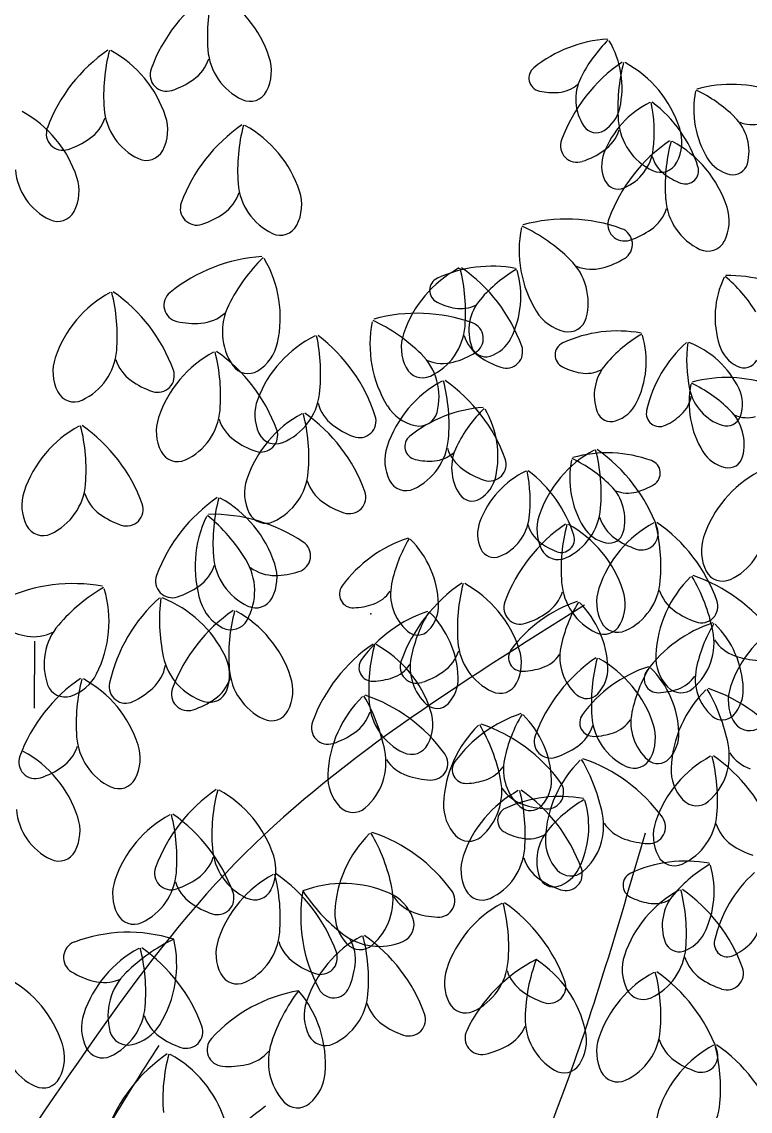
# Model space of a CAD drawing. Header units: millimetres. Extents: x 87938 to 265635, y 330093 to 434310.
# Drawn here: x 135835 to 136360, y 385687 to 386472 of the extents above; entities that cross this region are included whole.
import ezdxf

# ---------------------------------------------------------------- set-up
doc = ezdxf.new("R2010")
doc.units = ezdxf.units.MM

# ---------------------------------------------------------------- blocks, each defined once
blk = doc.blocks.new('A$C375B4AEE')
blk.add_line((7373.36, 4454.1), (7373.67, 4502.34))
for centre, radius, start, end in [((7567.25, 4873.72), 117.21, 124.40991, 159.68568), ((7624.69, 4937.84), 126.82, 165.1974, 184.33018), ((7462.93, 4896.7), 83.66, 18.11828, 61.2661), ((7791.88, 4842.27), 93.77, 93.63959, 128.91534), ((7857.61, 4862.83), 101.45, 134.42708, 153.55987), ((7729.58, 4900.76), 66.93, 347.34796, 30.49576), ((7492.54, 4831.21), 117.21, 124.40991, 159.68568), ((7549.98, 4895.33), 126.82, 165.19739, 184.33018), ((7388.22, 4854.19), 83.66, 18.11828, 61.2661), ((7541.48, 4931.54), 43.37, 184.33018, 244.70865), ((7470.78, 4930.92), 29.57, 305.06743, 341.90734), ((7512.25, 4912.83), 31.77, 332.7028, 18.11842), ((7862.83, 4822.61), 117.21, 124.40989, 159.68567), ((7920.27, 4886.73), 126.82, 165.19739, 184.33018), ((7758.51, 4845.59), 83.66, 18.11828, 61.26612), ((7468.51, 4910.27), 11.93, 159.68544, 288.61526), ((7738.97, 4907.81), 9.54, 128.91516, 257.84503), ((7453.95, 4954.9), 58.87, 288.18029, 305.06755), ((7748.98, 4921.07), 23.65, 274.29717, 311.137), ((7797.83, 4892.56), 34.69, 153.55995, 213.93834), ((7875.31, 4809.45), 93.77, 70.15063, 105.42638), ((7528.64, 4904.37), 13.32, 244.70849, 332.70271), ((7747.23, 4944.44), 47.1, 257.40997, 274.29721), ((7915.08, 4885.08), 66.93, 168.57017, 211.71799), ((7806.47, 4807.41), 101.45, 45.50612, 64.63893), ((7846.05, 4830.07), 66.93, 116.13133, 159.2791), ((7718.27, 4868.82), 101.45, 353.06731, 12.20006), ((7761.85, 4815.49), 93.77, 17.71176, 52.9875), ((7324.39, 4810.26), 83.66, 18.11828, 61.2661), ((7396.07, 4888.41), 29.57, 305.06743, 341.90734), ((7466.77, 4889.03), 43.37, 184.33018, 244.70865), ((7437.54, 4870.33), 31.77, 332.7028, 18.11842), ((7770.08, 4891.67), 25.42, 301.93259, 347.34791), ((7853.25, 4855.03), 34.69, 345.12756, 45.5061), ((7393.8, 4867.77), 11.93, 159.68544, 288.61526), ((7589.03, 4777.32), 117.21, 124.40991, 159.68568), ((7646.48, 4841.44), 126.82, 165.1974, 184.33018), ((7484.72, 4800.3), 83.66, 18.11828, 61.26609), ((7777.89, 4879.14), 10.66, 213.93862, 301.93261), ((7837.06, 4880.43), 43.37, 184.33017, 244.70868), ((7807.83, 4861.73), 31.77, 332.70281, 18.11841), ((7890.11, 4897.93), 23.65, 247.92911, 284.76879), ((7379.24, 4912.39), 58.87, 288.1803, 305.06754), ((7764.09, 4859.16), 11.93, 159.68548, 288.61516), ((7766.37, 4879.81), 29.57, 305.06747, 341.90732), ((7453.93, 4861.87), 13.32, 244.70849, 332.70271), ((7749.53, 4903.79), 58.87, 288.18028, 305.06753), ((7896.93, 4765.88), 117.21, 124.40989, 159.68567), ((7784.54, 4860.76), 34.69, 292.68887, 353.06732), ((7954.37, 4830), 126.82, 165.19739, 184.33018), ((7792.61, 4788.86), 83.66, 18.11828, 61.26612), ((7807.22, 4844.75), 25.42, 159.27908, 204.6945), ((7841.02, 4857.7), 23.65, 195.49006, 232.32997), ((7824.22, 4853.27), 13.32, 244.70857, 332.70275), ((7879.77, 4863.25), 25.42, 211.71809, 257.13338), ((7402.94, 4845.1), 43.37, 184.33018, 244.70865), ((7842.09, 4841.12), 9.54, 248.78225, 17.71163), ((7876.48, 4848.86), 10.66, 257.13332, 345.12751), ((7373.71, 4826.4), 31.77, 332.7028, 18.11842), ((7563.26, 4835.14), 43.37, 184.33018, 244.70865), ((7793.82, 4838.59), 10.66, 204.69483, 292.6889), ((7855.34, 4876.25), 47.1, 232.32992, 249.21715), ((7492.57, 4834.52), 29.57, 305.06743, 341.90733), ((7534.03, 4816.44), 31.77, 332.7028, 18.11842), ((7490.3, 4813.88), 11.93, 159.68544, 288.61526), ((7871.16, 4823.7), 43.37, 184.33017, 244.70868), ((7390.1, 4817.94), 13.32, 244.70851, 332.70271), ((7475.73, 4858.51), 58.87, 288.18029, 305.06755), ((7800.46, 4823.07), 29.57, 305.06747, 341.90732), ((7841.93, 4804.99), 31.77, 332.70281, 18.11841), ((7550.43, 4807.98), 13.32, 244.70849, 332.70271), ((7806.05, 4783.66), 83.66, 168.5702, 211.71802), ((7670.28, 4686.58), 126.82, 45.50612, 64.63895), ((7756.33, 4689.12), 117.21, 70.15065, 105.42638), ((7798.19, 4802.43), 11.93, 159.68548, 288.61516), ((7792.08, 4788.15), 11.93, 301.22092, 70.15068), ((7783.63, 4847.06), 58.87, 288.18028, 305.06753), ((7858.32, 4796.53), 13.32, 244.70857, 332.70275), ((7544.63, 4662.3), 117.21, 93.6396, 128.91534), ((7626.79, 4688.01), 126.82, 134.42703, 153.55984), ((7466.76, 4735.42), 83.66, 347.34796, 30.49579), ((7728.77, 4746.11), 43.37, 345.12767, 45.50608), ((7767.36, 4828.06), 58.87, 284.76879, 301.65603), ((7718.51, 4697.21), 83.66, 118.34453, 161.49243), ((7702.85, 4678.6), 93.77, 79.54262, 114.81836), ((7557.03, 4739.45), 126.82, 355.28042, 14.41331), ((7614.04, 4674.95), 117.21, 19.92504, 55.20071), ((7771.6, 4682.54), 101.45, 120.33005, 139.46286), ((7656.67, 4750.5), 66.93, 333.25102, 16.39883), ((7774.83, 4799.73), 29.57, 247.9291, 284.76879), ((7667.49, 4755.05), 9.54, 114.81832, 243.74813), ((7930.43, 4735.56), 66.93, 154.4733, 197.62104), ((7806.17, 4686.69), 101.45, 31.40914, 50.54194), ((7873.43, 4671.9), 93.77, 56.05367, 91.32939), ((7467.66, 4679.89), 83.66, 118.34453, 161.49243), ((7306.18, 4722.13), 126.82, 355.28042, 14.4133), ((7363.19, 4657.62), 117.21, 19.92504, 55.2007), ((7478.49, 4744.22), 11.93, 128.91536, 257.84494), ((7684.42, 4788.57), 47.1, 243.31296, 260.20019), ((7720.87, 4725.93), 34.69, 139.4629, 199.84129), ((7491.01, 4760.8), 29.57, 274.29719, 311.13686), ((7552.07, 4725.17), 43.37, 153.55985, 213.93831), ((7648.91, 4621.27), 117.21, 70.15065, 105.42638), ((7680.43, 4765.47), 23.65, 260.20025, 297.04004), ((7761.91, 4756.38), 31.77, 211.71798, 257.13341), ((7488.81, 4790.02), 58.87, 257.40998, 274.29719), ((7698.63, 4715.81), 83.66, 168.57025, 211.71802), ((7562.86, 4618.73), 126.82, 45.50615, 64.63893), ((7684.66, 4720.31), 11.93, 301.22112, 70.15068), ((7757.8, 4738.39), 13.32, 257.13336, 345.12771), ((7612.34, 4647.05), 83.66, 116.13137, 159.27912), ((7452.62, 4695.49), 126.82, 353.06727, 12.20006), ((7507.09, 4628.83), 117.21, 17.71178, 52.9875), ((7669.3, 4713.69), 31.77, 161.49233, 206.90783), ((7640.2, 4732.59), 43.37, 294.90209, 355.28059), ((7710.89, 4731.49), 29.57, 197.70322, 234.54325), ((7793.16, 4631.97), 93.77, 79.54262, 114.81836), ((7861.91, 4635.91), 101.45, 120.33005, 139.46286), ((7746.98, 4703.87), 66.93, 333.25102, 16.39883), ((7517.38, 4724.05), 31.77, 301.93256, 347.34798), ((7698.26, 4717.77), 10.66, 199.84165, 287.83562), ((7693.74, 4731.82), 25.42, 287.83564, 333.25091), ((7713.02, 4710.83), 11.93, 250.9955, 19.92456), ((7757.8, 4708.42), 9.54, 114.81832, 243.74813), ((7905.66, 4647.82), 93.77, 131.98151, 167.25725), ((7944.46, 4704.72), 101.45, 172.76891, 191.90173), ((7820.52, 4655.05), 66.93, 25.68991, 68.83769), ((7890.86, 4722.99), 25.42, 197.62094, 243.03656), ((7418.45, 4696.36), 31.77, 161.49233, 206.90783), ((7389.35, 4715.26), 43.37, 294.9021, 355.28059), ((7542.08, 4636.88), 83.66, 118.34453, 161.49243), ((7380.6, 4679.11), 126.82, 355.28042, 14.41331), ((7437.61, 4614.61), 117.21, 19.92504, 55.2007), ((7621.35, 4678.26), 43.37, 345.12766, 45.50617), ((7659.95, 4760.22), 58.87, 284.76879, 301.65601), ((7727.89, 4755.36), 58.87, 234.54318, 251.43035), ((7460.04, 4714.16), 29.57, 197.70322, 234.54326), ((7527.14, 4708.39), 13.32, 213.93831, 301.93258), ((7652.85, 4705.34), 13.32, 206.90799, 294.90206), ((7667.42, 4731.88), 29.57, 247.92907, 284.76879), ((7774.73, 4741.94), 47.1, 243.31296, 260.20019), ((7811.18, 4679.3), 34.69, 139.4629, 199.84129), ((7884.17, 4709.84), 10.66, 243.03669, 331.03114), ((7462.17, 4693.5), 11.93, 250.99547, 19.92455), ((7770.74, 4718.84), 23.65, 260.20025, 297.04004), ((7871.88, 4598.45), 93.77, 70.15064, 105.42638), ((7477.04, 4738.03), 58.87, 234.54318, 251.43035), ((7706.58, 4616.02), 83.66, 118.34453, 161.49243), ((7545.1, 4658.26), 126.82, 355.28042, 14.41331), ((7602.11, 4593.75), 117.21, 19.92504, 55.20071), ((7911.66, 4674.09), 66.93, 168.57024, 211.71799), ((7879.13, 4690.95), 34.69, 191.9017, 252.28014), ((7803.04, 4596.42), 101.45, 45.50615, 64.63895), ((7857.93, 4673.04), 25.42, 340.2744, 25.68976), ((7402, 4688.01), 13.32, 206.90798, 294.90209), ((7563.81, 4665.41), 31.77, 159.27916, 204.69456), ((7535.46, 4685.42), 43.37, 292.68879, 353.06731), ((7823.14, 4683.01), 23.65, 312.63914, 349.47871), ((7463.77, 4672.25), 43.37, 294.9021, 355.28059), ((7606.05, 4681.59), 29.57, 195.49029, 232.3299), ((7654.5, 4688.53), 31.77, 211.718, 257.13345), ((7702.52, 4577), 93.77, 93.63959, 128.91535), ((7650.39, 4670.55), 13.32, 257.13344, 345.12771), ((7768.25, 4597.56), 101.45, 134.42704, 153.55983), ((7640.22, 4635.49), 66.93, 347.34795, 30.49577), ((7788.57, 4671.14), 10.66, 199.84165, 287.83562), ((7784.05, 4685.19), 25.42, 287.83564, 333.25091), ((7823.51, 4666.4), 9.54, 167.25726, 296.18707), ((7849.83, 4644.04), 34.69, 345.12769, 45.50619), ((7492.87, 4653.35), 31.77, 161.49233, 206.90783), ((7534.46, 4671.15), 29.57, 197.70322, 234.54324), ((7605.61, 4592.51), 83.66, 118.34453, 161.49243), ((7444.13, 4634.75), 126.82, 355.28042, 14.41331), ((7501.14, 4570.25), 117.21, 19.92496, 55.20075), ((7607.39, 4660.86), 11.93, 248.78227, 17.71163), ((7807.26, 4700.26), 47.1, 295.75189, 312.63905), ((7871.82, 4668.06), 10.66, 252.28018, 340.27403), ((7886.68, 4686.94), 23.65, 247.92911, 284.76879), ((7445.22, 4583.64), 83.66, 118.34458, 161.49233), ((7283.74, 4625.88), 126.82, 355.28042, 14.4133), ((7340.75, 4561.38), 117.21, 19.92497, 55.20075), ((7536.59, 4650.49), 11.93, 250.99547, 19.92456), ((7547.05, 4657.7), 13.32, 204.69451, 292.68882), ((7623.96, 4704.79), 58.87, 232.3299, 249.21712), ((7551.45, 4695.02), 58.87, 234.54318, 251.43035), ((7649.61, 4642.54), 9.54, 128.91546, 257.84491), ((7628.27, 4651.39), 43.37, 294.90209, 355.28059), ((7476.42, 4645), 13.32, 206.90798, 294.90209), ((7657.37, 4632.49), 31.77, 161.49233, 206.90783), ((7659.62, 4655.8), 23.65, 274.29717, 311.13687), ((7698.95, 4650.29), 29.57, 197.70322, 234.54325), ((7708.47, 4627.29), 34.69, 153.55981, 213.93836), ((7816.15, 4566.36), 83.66, 118.34458, 161.49233), ((7785.94, 4544.18), 93.77, 70.15064, 105.42638), ((7654.67, 4608.6), 126.82, 355.28042, 14.41331), ((7711.68, 4544.09), 117.21, 19.92496, 55.20075), ((7876.34, 4652.26), 25.42, 211.71794, 257.13342), ((7657.87, 4679.17), 47.1, 257.40999, 274.29719), ((7701.09, 4629.63), 11.93, 250.9955, 19.92456), ((7825.72, 4619.81), 66.93, 168.57024, 211.71799), ((7717.11, 4542.14), 101.45, 45.50615, 64.63895), ((7814.54, 4623.4), 9.54, 301.22097, 70.1506), ((7873.06, 4637.87), 10.66, 257.13342, 345.12751), ((7527.3, 4627.89), 43.37, 294.902, 355.28059), ((7715.95, 4674.16), 58.87, 234.54318, 251.43035), ((7756.69, 4564.8), 66.93, 116.13136, 159.27916), ((7680.72, 4626.4), 25.42, 301.93255, 347.34792), ((7628.91, 4603.55), 101.45, 353.06726, 12.20006), ((7672.49, 4550.22), 93.77, 17.71175, 52.98749), ((7934.6, 4550.79), 83.66, 118.34458, 161.49233), ((7366.91, 4619.02), 43.37, 294.90201, 355.28059), ((7556.4, 4608.99), 31.77, 161.49233, 206.90784), ((7597.98, 4626.79), 29.57, 197.70322, 234.54325), ((7640.92, 4624.14), 13.32, 206.90799, 294.90206), ((7763.89, 4589.76), 34.69, 345.12769, 45.50619), ((7794.77, 4655.33), 47.1, 284.76881, 301.65598), ((7396.01, 4600.11), 31.77, 161.49233, 206.90783), ((7437.6, 4617.92), 29.57, 197.70322, 234.54326), ((7571.26, 4509.05), 117.21, 124.40995, 159.68568), ((7628.7, 4573.17), 126.82, 165.19733, 184.33018), ((7466.94, 4532.03), 83.66, 18.11828, 61.2661), ((7600.12, 4606.13), 11.93, 250.9955, 19.92456), ((7688.53, 4613.87), 10.66, 213.9382, 301.93261), ((7800.75, 4632.66), 23.65, 247.92911, 284.76879), ((7439.73, 4597.26), 11.93, 250.99547, 19.92455), ((7614.98, 4650.66), 58.87, 234.54318, 251.43035), ((7737.84, 4601.73), 43.37, 294.902, 355.28059), ((7454.6, 4641.79), 58.87, 234.54318, 251.43035), ((7572.68, 4556.11), 83.66, 154.47325, 197.62102), ((7417.35, 4495.02), 126.82, 31.40916, 50.54196), ((7501.43, 4476.53), 117.21, 56.05367, 91.32941), ((7539.95, 4600.64), 13.32, 206.908, 294.90205), ((7717.86, 4579.48), 25.42, 159.27908, 204.6945), ((7695.18, 4595.49), 34.69, 292.68887, 353.06732), ((7766.94, 4582.83), 31.77, 161.49233, 206.90784), ((7808.53, 4600.63), 29.57, 197.70322, 234.54306), ((7379.56, 4591.77), 13.32, 206.90798, 294.90209), ((7821.99, 4490.02), 117.21, 124.40991, 159.68568), ((7751.66, 4592.43), 23.65, 195.49025, 232.32997), ((7879.43, 4554.14), 126.82, 165.1974, 184.33018), ((7717.67, 4513), 83.66, 18.11828, 61.2661), ((7790.41, 4597.98), 25.42, 211.71794, 257.13342), ((7859.14, 4513.96), 83.66, 118.34458, 161.49233), ((7787.12, 4583.6), 10.66, 257.13342, 345.12751), ((7810.66, 4579.97), 11.93, 250.99547, 19.92529), ((7697.66, 4556.2), 126.82, 355.28049, 14.41331), ((7754.67, 4491.69), 117.21, 19.92497, 55.2007), ((7856.3, 4586.17), 43.37, 294.90201, 355.28059), ((7560.22, 4563.87), 11.93, 287.12409, 56.05361), ((7672.87, 4484.64), 96.9, 108.32995, 143.60567), ((7733.18, 4522.42), 104.84, 149.1174, 168.25018), ((7595.27, 4526.78), 69.16, 2.03833, 45.18609), ((7765.98, 4610.99), 47.1, 232.32992, 249.21712), ((7752.72, 4575.85), 9.54, 248.78208, 17.71163), ((7825.53, 4624.5), 58.87, 234.54309, 251.43035), ((7885.4, 4567.27), 31.77, 161.49233, 206.90783), ((7704.45, 4573.32), 10.66, 204.69443, 292.6889), ((7750.49, 4574.48), 13.32, 206.90799, 294.90205), ((7474.8, 4566.25), 29.57, 305.06743, 341.90734), ((7545.49, 4566.87), 43.37, 184.33018, 244.70865), ((7488.58, 4538.51), 43.37, 331.03072, 31.40921), ((7516.26, 4548.17), 31.77, 332.7028, 18.11842), ((7472.52, 4545.6), 11.93, 159.68544, 288.61526), ((7546.32, 4579.3), 29.57, 233.83211, 270.67183), ((7545.98, 4608.6), 58.87, 270.67183, 287.55903), ((7737.55, 4484.78), 126.82, 11.36043, 30.49322), ((7810.19, 4438.59), 117.21, 36.00495, 71.28068), ((7868.95, 4558.92), 13.32, 206.90798, 294.90209), ((7401.1, 4426.62), 117.21, 79.54264, 114.81837), ((7457.96, 4590.23), 58.87, 288.1803, 305.06755), ((7602.81, 4536.28), 9.86, 143.60571, 272.53537), ((7665.64, 4536.47), 35.85, 168.25019, 228.6287), ((7747.28, 4447.52), 117.21, 124.40991, 159.68568), ((7804.72, 4511.63), 126.82, 165.1974, 184.33018), ((7642.96, 4470.49), 83.66, 18.11828, 61.2661), ((7796.22, 4547.84), 43.37, 184.33018, 244.70865), ((7780.83, 4549.33), 43.37, 294.902, 355.28059), ((7904.41, 4488.92), 83.66, 134.42454, 177.57232), ((7487.04, 4431.54), 126.82, 120.33008, 139.46286), ((7343.37, 4516.5), 83.66, 333.251, 16.3988), ((7541.73, 4446.44), 117.21, 131.9815, 167.25723), ((7590.22, 4517.57), 126.82, 172.76895, 191.90173), ((7435.29, 4455.47), 83.66, 25.68988, 68.83765), ((7532.65, 4539.71), 13.32, 244.70849, 332.70271), ((7609.34, 4552.16), 24.44, 288.98753, 325.82732), ((7725.52, 4547.22), 29.57, 305.06743, 341.90734), ((7809.93, 4530.43), 31.77, 161.49233, 206.90784), ((7766.99, 4529.14), 31.77, 332.7028, 18.11842), ((7851.52, 4548.23), 29.57, 197.70351, 234.54308), ((7523.23, 4540.41), 31.77, 197.62107, 243.03649), ((7601.46, 4575.07), 48.67, 272.10031, 288.98752), ((7638.14, 4528.3), 26.27, 316.62292, 2.03827), ((7723.25, 4526.57), 11.93, 159.68544, 288.61526), ((7794.74, 4438.95), 96.9, 108.32995, 143.60567), ((7855.05, 4476.73), 104.84, 149.1174, 168.25018), ((7717.14, 4481.09), 69.16, 2.03833, 45.18609), ((7853.65, 4527.57), 11.93, 250.99547, 19.92527), ((7582.64, 4427.77), 117.21, 124.40991, 159.68568), ((7640.08, 4491.89), 126.82, 165.1974, 184.33018), ((7478.32, 4450.75), 83.66, 18.11828, 61.2661), ((7686.96, 4431.77), 96.9, 108.32995, 143.60567), ((7747.27, 4469.55), 104.84, 149.1174, 168.25018), ((7609.36, 4473.9), 69.16, 2.03833, 45.18609), ((7708.69, 4571.2), 58.87, 288.1803, 305.06754), ((7868.52, 4572.1), 58.87, 234.54309, 251.43035), ((7378.07, 4564.09), 58.87, 243.31302, 260.20021), ((7423.62, 4485.78), 43.37, 139.46287, 199.84136), ((7514.86, 4523.96), 13.32, 243.03653, 331.03075), ((7649.22, 4517.83), 11.01, 228.62887, 316.62309), ((7783.38, 4520.68), 13.32, 244.70849, 332.70271), ((7793.48, 4522.08), 13.32, 206.908, 294.90205), ((7892.3, 4423.53), 96.9, 108.32995, 143.60567), ((7952.61, 4461.31), 104.84, 149.1174, 168.25018), ((7814.7, 4465.67), 69.16, 2.03833, 45.18609), ((7954, 4443.24), 83.66, 118.34458, 161.49233), ((7373.08, 4535.21), 29.57, 260.20021, 297.03994), ((7721.51, 4505.33), 43.37, 184.33018, 244.70865), ((7819.36, 4501.22), 43.37, 310.98196, 11.36043), ((7887.59, 4519.74), 29.57, 213.78339, 250.62307), ((7683.45, 4403.59), 117.21, 124.40991, 159.68568), ((7740.89, 4467.71), 126.82, 165.1974, 184.33018), ((7579.13, 4426.56), 83.66, 18.11828, 61.2661), ((7650.82, 4504.71), 29.57, 305.06742, 341.90734), ((7724.68, 4490.59), 9.86, 143.60571, 272.53537), ((7692.28, 4486.63), 31.77, 332.7028, 18.11842), ((7787.51, 4490.78), 35.85, 168.25019, 228.6287), ((7508.56, 4500.36), 43.37, 191.90174, 252.28022), ((7482.05, 4477.96), 31.77, 340.2745, 25.68986), ((7616.9, 4483.41), 9.86, 143.60571, 272.53537), ((7648.54, 4484.07), 11.93, 159.68545, 288.61526), ((7679.73, 4483.59), 35.85, 168.25019, 228.6287), ((7843.77, 4393.63), 117.21, 124.40991, 159.68568), ((7731.22, 4506.47), 24.44, 288.98753, 325.82732), ((7901.22, 4457.75), 126.82, 165.1974, 184.33018), ((7739.46, 4416.6), 83.66, 18.11828, 61.2661), ((7852.56, 4491.12), 31.77, 177.57225, 222.98777), ((7897.31, 4547.38), 58.87, 250.6231, 267.51029), ((7389.71, 4493.15), 31.77, 287.83559, 333.25095), ((7438.57, 4490.43), 29.57, 312.6391, 349.47878), ((7556.87, 4485.59), 43.37, 184.33018, 244.70865), ((7623.44, 4499.29), 24.44, 288.98753, 325.82732), ((7633.98, 4528.7), 58.87, 288.1803, 305.06754), ((7723.33, 4529.38), 48.67, 272.10031, 288.98752), ((7845.93, 4392.06), 96.9, 108.32995, 143.60567), ((7760.01, 4482.61), 26.27, 316.62292, 2.03827), ((7906.24, 4429.84), 104.84, 149.1174, 168.25018), ((7822.24, 4475.17), 9.86, 143.60571, 272.53537), ((7768.33, 4434.2), 69.16, 2.03833, 45.18609), ((7885.06, 4475.36), 35.85, 168.25019, 228.6287), ((7472.73, 4378.87), 117.21, 124.40991, 159.68568), ((7395.36, 4475.58), 13.32, 199.84119, 287.83554), ((7530.18, 4442.98), 126.82, 165.1974, 184.33018), ((7368.42, 4401.84), 83.66, 18.11828, 61.26609), ((7439.04, 4469.66), 11.93, 167.2572, 296.1869), ((7486.18, 4484.97), 29.57, 305.06743, 341.90734), ((7527.64, 4466.89), 31.77, 332.7028, 18.11842), ((7615.55, 4522.19), 48.67, 272.10031, 288.98752), ((7652.23, 4475.43), 26.27, 316.62292, 2.03827), ((7708.67, 4478.17), 13.32, 244.70851, 332.70271), ((7828.77, 4491.05), 24.44, 288.98753, 325.82732), ((7418.72, 4511.98), 58.87, 295.75189, 312.63907), ((7483.9, 4464.33), 11.93, 159.68544, 288.61526), ((7499.42, 4471.74), 13.32, 252.2802, 340.27458), ((7501.31, 4398.65), 126.82, 11.36043, 30.49322), ((7573.95, 4352.46), 117.21, 36.00495, 71.28067), ((7771.1, 4472.14), 11.01, 228.62887, 316.62309), ((7820.89, 4513.96), 48.67, 272.10031, 288.98752), ((7839.07, 4478.54), 13.32, 222.9877, 310.98187), ((7915.43, 4407.59), 83.66, 134.42454, 177.57232), ((7748.57, 4403.45), 126.82, 11.36043, 30.49322), ((7821.21, 4357.26), 117.21, 36.00495, 71.28068), ((7904.8, 4459.71), 31.77, 161.49233, 206.90783), ((7857.56, 4467.19), 26.27, 316.62292, 2.03827), ((7469.34, 4508.96), 58.87, 288.1803, 305.06755), ((7668.17, 4402.79), 83.66, 134.42454, 177.57232), ((7657.68, 4461.4), 43.37, 184.33018, 244.70865), ((7663.32, 4464.96), 11.01, 228.62887, 316.62309), ((7544.04, 4458.43), 13.32, 244.70849, 332.70271), ((7586.99, 4460.78), 29.57, 305.06743, 341.90734), ((7628.45, 4442.7), 31.77, 332.7028, 18.11842), ((7754.16, 4358.23), 96.9, 108.32995, 143.60567), ((7814.46, 4396.01), 104.84, 149.1174, 168.25018), ((7676.55, 4400.37), 69.16, 2.03833, 45.18609), ((7775.87, 4443.71), 9.86, 143.60571, 272.53537), ((7818, 4451.45), 43.37, 184.33018, 244.70865), ((7838.7, 4443.89), 35.85, 168.25019, 228.6287), ((7868.65, 4456.72), 11.01, 228.62887, 316.62309), ((7584.71, 4440.14), 11.93, 159.68544, 288.61526), ((7751.59, 4382.07), 83.66, 134.42454, 177.57232), ((7584.73, 4377.93), 126.82, 11.36043, 30.49322), ((7657.37, 4331.74), 117.21, 36.00494, 71.28067), ((7747.31, 4450.82), 29.57, 305.06743, 341.90734), ((7782.41, 4459.58), 24.44, 288.98753, 325.82732), ((7788.77, 4432.74), 31.77, 332.7028, 18.11842), ((7888.35, 4451.36), 13.32, 206.90798, 294.90209), ((7446.96, 4436.68), 43.37, 184.33018, 244.70865), ((7570.15, 4484.77), 58.87, 288.1803, 305.06754), ((7745.04, 4430.18), 11.93, 159.68544, 288.61526), ((7774.52, 4482.49), 48.67, 272.10031, 288.98752), ((7811.2, 4435.73), 26.27, 316.62292, 2.03827), ((7376.27, 4436.06), 29.57, 305.06741, 341.90733), ((7417.73, 4417.98), 31.77, 332.7028, 18.11842), ((7583.13, 4415.09), 43.37, 310.98194, 11.36044), ((7644.84, 4434.24), 13.32, 244.70851, 332.70271), ((7730.47, 4474.81), 58.87, 288.18029, 305.06755), ((7830.39, 4419.89), 43.37, 310.98196, 11.36043), ((7374, 4415.42), 11.93, 159.68544, 288.61526), ((7325.07, 4349.73), 83.66, 18.11828, 61.26609), ((7651.35, 4433.61), 29.57, 213.78339, 250.62311), ((7659.13, 4414.35), 11.93, 267.07539, 36.00505), ((7746.92, 4410.06), 35.85, 168.25019, 228.6287), ((7824.92, 4357.04), 83.66, 134.42454, 177.57232), ((7658.06, 4352.9), 126.82, 11.36043, 30.49322), ((7730.7, 4306.71), 117.21, 36.00495, 71.28068), ((7805.17, 4424.28), 13.32, 244.70849, 332.70271), ((7822.29, 4425.25), 11.01, 228.62887, 316.62309), ((7899.94, 4345.89), 83.66, 118.34458, 161.49233), ((7738.47, 4388.13), 126.82, 355.28049, 14.41331), ((7795.47, 4323.62), 117.21, 19.92497, 55.2007), ((7898.61, 4438.41), 29.57, 213.78339, 250.62307), ((7359.43, 4460.05), 58.87, 288.1803, 305.06755), ((7684.09, 4409.87), 9.86, 143.60571, 272.53537), ((7690.63, 4425.75), 24.44, 288.98753, 325.82732), ((7863.59, 4409.79), 31.77, 177.57225, 222.98777), ((7434.13, 4409.52), 13.32, 244.70849, 332.70271), ((7616.32, 4404.99), 31.77, 177.57225, 222.98775), ((7661.07, 4461.25), 58.87, 250.62308, 267.51029), ((7682.75, 4448.66), 48.67, 272.10031, 288.98752), ((7666.55, 4394.37), 43.37, 310.98194, 11.36044), ((7719.42, 4401.9), 26.27, 316.62292, 2.03827), ((7742.55, 4393.63), 11.93, 267.07529, 36.0051), ((7570.46, 4298.81), 117.21, 124.40991, 159.68568), ((7627.91, 4362.93), 126.82, 165.1974, 184.33018), ((7466.15, 4321.79), 83.66, 18.11828, 61.26609), ((7761.47, 4321.16), 83.66, 118.34456, 161.49233), ((7734.77, 4412.89), 29.57, 213.78339, 250.62307), ((7600, 4363.4), 126.82, 355.28049, 14.41327), ((7657, 4298.89), 117.21, 19.92496, 55.20071), ((7699.75, 4384.27), 31.77, 177.57225, 222.98775), ((7751.78, 4296.89), 93.77, 79.54262, 114.81836), ((7744.5, 4440.54), 58.87, 250.6231, 267.51029), ((7820.54, 4300.82), 101.45, 120.33005, 139.46286), ((7705.61, 4368.79), 66.93, 333.25102, 16.39883), ((7850.09, 4397.21), 13.32, 222.9877, 310.98187), ((7403.62, 4384.57), 43.37, 184.33018, 244.70865), ((7510.62, 4303.83), 83.66, 118.34456, 161.49233), ((7349.15, 4346.07), 126.82, 355.28049, 14.41327), ((7406.15, 4281.56), 117.21, 19.92496, 55.2007), ((7602.83, 4392.41), 13.32, 222.98764, 310.98187), ((7716.43, 4373.34), 9.54, 114.81832, 243.74813), ((7730.51, 4391.42), 11.01, 228.62887, 316.62309), ((7739.88, 4369.34), 43.37, 310.98196, 11.36043), ((7821.63, 4381.26), 43.37, 294.90201, 355.28059), ((7374.39, 4365.87), 31.77, 332.7028, 18.11842), ((7808.1, 4387.86), 29.57, 213.78339, 250.62307), ((7815.88, 4368.6), 11.93, 267.07529, 36.0051), ((7850.74, 4362.36), 31.77, 161.49233, 206.90784), ((7892.32, 4380.16), 29.57, 197.70351, 234.54308), ((7673.26, 4304.1), 83.66, 134.42454, 177.57232), ((7506.41, 4299.96), 126.82, 11.36043, 30.49322), ((7579.05, 4253.76), 117.21, 36.00495, 71.28067), ((7686.25, 4371.69), 13.32, 222.98764, 310.98187), ((7733.36, 4406.86), 47.1, 243.31296, 260.20019), ((7729.37, 4383.76), 23.65, 260.20025, 297.04004), ((7769.8, 4344.21), 34.69, 139.4629, 199.84129), ((7544.69, 4356.63), 43.37, 184.33018, 244.70865), ((7773.08, 4359.24), 31.77, 177.57225, 222.98777), ((7817.83, 4415.51), 58.87, 250.6231, 267.51029), ((7909.32, 4404.03), 58.87, 234.54309, 251.43035), ((7390.78, 4357.41), 13.32, 244.70849, 332.70271), ((7474, 4356.01), 29.57, 305.06741, 341.90733), ((7515.46, 4337.93), 31.77, 332.7028, 18.11842), ((7712.27, 4337.63), 31.77, 161.49231, 206.90783), ((7683.17, 4356.53), 43.37, 294.90199, 355.28048), ((7753.85, 4355.43), 29.57, 197.70338, 234.54317), ((7834.28, 4354.01), 13.32, 206.908, 294.90209), ((7471.73, 4335.36), 11.93, 159.68544, 288.61526), ((7759.58, 4346.66), 13.32, 222.9877, 310.98187), ((7742.67, 4350.11), 25.42, 287.83564, 333.25091), ((7755.99, 4334.77), 11.93, 250.99544, 19.92491), ((7842.1, 4250.26), 93.77, 79.54263, 114.81834), ((7910.85, 4254.19), 101.45, 120.33008, 139.46283), ((7795.92, 4322.16), 66.93, 333.25102, 16.39883), ((7461.42, 4320.3), 31.77, 161.49233, 206.90784), ((7432.31, 4339.2), 43.37, 294.902, 355.28048), ((7457.17, 4379.99), 58.87, 288.1803, 305.06755), ((7585.04, 4260.82), 83.66, 118.34456, 161.49233), ((7423.57, 4303.06), 126.82, 355.28049, 14.41327), ((7480.57, 4238.55), 117.21, 19.92497, 55.2007), ((7770.85, 4379.3), 58.87, 234.54314, 251.43035), ((7747.2, 4336.06), 10.66, 199.84165, 287.83562), ((7806.74, 4326.71), 9.54, 114.81832, 243.74813), ((7954.6, 4266.11), 93.77, 131.98151, 167.25725), ((7503, 4338.1), 29.57, 197.70337, 234.54315), ((7531.86, 4329.47), 13.32, 244.70849, 332.70271), ((7675.01, 4304.21), 109.93, 170.39116, 208.37634), ((7595.75, 4246.6), 81.35, 65.90991, 110.97732), ((7672.62, 4392.19), 126.82, 213.29902, 232.43179), ((7588.22, 4316.4), 43.37, 310.98194, 11.36044), ((7664.22, 4315.66), 11.93, 267.07539, 36.00505), ((7695.82, 4329.28), 13.32, 206.90771, 294.90201), ((7877.5, 4249.64), 83.66, 118.34458, 161.49233), ((7716.03, 4291.88), 126.82, 355.28049, 14.41331), ((7773.03, 4227.38), 117.21, 19.92497, 55.2007), ((7520, 4361.97), 58.87, 234.54314, 251.43035), ((7505.14, 4317.44), 11.93, 250.99535, 19.92491), ((7616.14, 4291.79), 31.77, 20.80439, 66.21979), ((7656.45, 4334.92), 29.57, 213.78339, 250.62311), ((7645.07, 4217.69), 117.21, 19.92496, 55.20071), ((7823.67, 4360.23), 47.1, 243.31296, 260.20019), ((7819.68, 4337.13), 23.65, 260.20025, 297.04004), ((7860.12, 4297.58), 34.69, 139.4629, 199.84129), ((7621.42, 4306.29), 31.77, 177.57225, 222.98775), ((7666.17, 4362.56), 58.87, 250.62308, 267.51029), ((7749.54, 4239.96), 83.66, 118.34456, 161.49233), ((7588.06, 4282.2), 126.82, 355.28049, 14.41327), ((7444.97, 4311.95), 13.32, 206.90769, 294.90205), ((7633.39, 4298.35), 13.32, 292.8101, 20.80429), ((7440.78, 4182.9), 109.93, 72.59285, 110.57802), ((7506.73, 4296.19), 43.37, 294.90201, 355.28048), ((7621.74, 4326.04), 43.37, 232.43168, 292.81026), ((7487.09, 4258.7), 126.82, 355.28049, 14.41327), ((7544.1, 4194.19), 117.21, 19.92497, 55.2007), ((7832.99, 4303.48), 25.42, 287.83559, 333.25091), ((7872.08, 4301.3), 23.65, 312.63914, 349.47871), ((7406.21, 4274.61), 11.93, 109.98877, 238.9185), ((7528.26, 4173.33), 126.82, 115.5007, 134.63348), ((7394.45, 4269.25), 81.35, 328.11159, 13.17901), ((7535.84, 4277.29), 31.77, 161.49233, 206.90784), ((7577.42, 4295.09), 29.57, 197.70337, 234.54317), ((7648.57, 4216.46), 83.66, 118.34456, 161.49233), ((7607.92, 4293.71), 13.32, 222.98764, 310.98187), ((7574.99, 4273.01), 29.57, 353.1691, 30.00883), ((7837.51, 4289.43), 10.66, 199.84124, 287.83548), ((7872.45, 4284.69), 9.54, 167.25726, 296.18686), ((7856.2, 4318.54), 47.1, 295.75185, 312.63912), ((7488.18, 4207.59), 83.66, 118.34456, 161.49233), ((7326.71, 4249.83), 126.82, 355.28049, 14.41327), ((7383.71, 4185.32), 117.21, 19.92496, 55.2007), ((7579.55, 4274.43), 11.93, 250.99535, 19.92491), ((7828.3, 4266.12), 31.77, 161.49233, 206.90784), ((7799.19, 4285.02), 43.37, 294.902, 355.28059), ((7869.88, 4283.92), 29.57, 197.70351, 234.54308), ((7594.42, 4318.96), 58.87, 234.54314, 251.43035), ((7545.9, 4276.49), 58.87, 336.28194, 353.16913), ((7783.96, 4174.86), 109.93, 116.63677, 154.62195), ((7671.23, 4275.33), 43.37, 294.90199, 355.28048), ((7853.5, 4228.8), 126.82, 159.54463, 178.6774), ((7690.63, 4204.72), 81.35, 12.15552, 57.22293), ((7872.01, 4263.26), 11.93, 250.99547, 19.92527), ((7313.93, 4186.34), 83.66, 18.11828, 61.26609), ((7430.83, 4314.58), 58.87, 238.48363, 255.37081), ((7469.63, 4232.72), 43.37, 134.63337, 195.01195), ((7519.38, 4268.94), 13.32, 206.90769, 294.90209), ((7700.33, 4256.43), 31.77, 161.49233, 206.90783), ((7741.92, 4274.23), 29.57, 197.70338, 234.54317), ((7859.11, 4190.3), 83.66, 118.34456, 161.49233), ((7697.64, 4232.54), 126.82, 355.28049, 14.41327), ((7754.64, 4168.04), 117.21, 19.92496, 55.20071), ((7886.88, 4307.79), 58.87, 234.54309, 251.43035), ((7423.43, 4286.23), 29.57, 255.37079, 292.21052), ((7588.84, 4257.53), 11.93, 207.78709, 336.71682), ((7744.05, 4253.57), 11.93, 250.99544, 19.92491), ((7811.84, 4257.77), 13.32, 206.908, 294.90205), ((7582.19, 4142.43), 109.93, 99.7313, 137.71648), ((7664.4, 4173.82), 126.82, 142.63916, 161.77193), ((7501.58, 4198.14), 81.35, 355.25005, 40.31746), ((7570.26, 4251.83), 43.37, 294.90201, 355.28048), ((7758.92, 4298.1), 58.87, 234.54314, 251.43035), ((7409.87, 4242.96), 43.37, 294.90201, 355.28048), ((7599.36, 4232.93), 31.77, 161.49233, 206.90783), ((7640.95, 4250.73), 29.57, 197.70337, 234.54317), ((7683.88, 4248.08), 13.32, 206.90767, 294.90201), ((7438.98, 4224.06), 31.77, 161.49233, 206.90784), ((7480.56, 4241.86), 29.57, 197.70337, 234.54315), ((7643.08, 4230.07), 11.93, 250.99535, 19.92491), ((7770.07, 4230.73), 43.37, 178.67729, 239.05587), ((7440.61, 4224.94), 13.32, 195.01178, 283.00597), ((7436.46, 4242.91), 31.77, 283.00608, 328.42148), ((7482.7, 4221.2), 11.93, 250.99535, 19.92493), ((7657.95, 4274.6), 58.87, 234.54314, 251.43035), ((7695.36, 4216.75), 11.93, 154.0327, 282.96243), ((7699.66, 4237.08), 29.57, 299.41471, 336.25444), ((7739.14, 4215), 31.77, 327.05, 12.4654), ((7780.81, 4225.68), 43.37, 294.90199, 355.28048), ((7392.48, 4221.18), 43.37, 184.33018, 244.70865), ((7363.25, 4202.48), 31.77, 332.7028, 18.11842), ((7497.56, 4265.73), 58.87, 234.54314, 251.43035), ((7509.6, 4208.28), 11.93, 137.12723, 266.05696), ((7585.14, 4199.93), 43.37, 161.77182, 222.1504), ((7582.91, 4224.58), 13.32, 206.90767, 294.90209), ((7809.91, 4206.78), 31.77, 161.49231, 206.90783), ((7851.49, 4224.58), 29.57, 197.70338, 234.54317), ((7797.63, 4115.63), 117.21, 19.92496, 55.20071), ((7422.52, 4215.71), 13.32, 206.90768, 294.90205), ((7535.21, 4108.59), 117.21, 124.40991, 159.68568), ((7592.66, 4172.71), 126.82, 165.1974, 184.33018), ((7430.9, 4131.57), 83.66, 18.11828, 61.26609), ((7519.62, 4226.47), 29.57, 282.50924, 319.34897), ((7685.27, 4262.6), 58.87, 282.52755, 299.41474), ((7902.1, 4137.9), 83.66, 118.34456, 161.49233), ((7853.63, 4203.92), 11.93, 250.99544, 19.92491), ((7740.63, 4180.14), 126.82, 355.28049, 14.41327), ((7513.27, 4255.08), 58.87, 265.62208, 282.50927), ((7754.62, 4204.96), 13.32, 239.05571, 327.04989), ((7868.49, 4248.45), 58.87, 234.54314, 251.43035), ((7550.97, 4193.87), 31.77, 310.14453, 355.55993), ((7793.46, 4198.43), 13.32, 206.90771, 294.90201), ((7379.64, 4194.02), 13.32, 244.70849, 332.70271), ((7562.87, 4179.77), 13.32, 222.15024, 310.14443), ((7823.8, 4173.27), 43.37, 294.90199, 355.28048), ((7852.9, 4154.37), 31.77, 161.49231, 206.90783)]:
    blk.add_arc(centre, radius, start, end)
for points in [[(7769.55, 4528.25), (7517.92, 4342.48), (7320.99, 4080.21), (7222.53, 3960), (7113.13, 3839.8), (7025.61, 3708.66), (7156.89, 3708.66), (7452.28, 3675.88), (7397.58, 3905.37), (7397.58, 4091.14), (7463.22, 4211.34)], [(7539.8, 4167.63), (7452.28, 4069.28), (7463.22, 3949.08), (7474.16, 3850.73), (7496.04, 3817.94), (7714.85, 4080.21), (7758.61, 4189.49), (7813.31, 4364.33)], [(7999.3, 4211.34), (7835.19, 4047.43), (7747.67, 4003.72), (7703.91, 3850.73), (7660.14, 3708.66), (7769.55, 3839.8), (7944.59, 3850.73), (8021.18, 3883.51), (8064.94, 4014.64), (8371.27, 4112.99), (8425.97, 4134.85)]]:
    blk.add_spline(points, degree=3)
for p in [(7678.79, 4770.85), (7615.55, 4522.19)]:
    blk.add_point(p)

msp = doc.modelspace()

# ---------------------------------------------------------------- block references
msp.add_blockref('A$C375B4AEE', (128470.99, 381523.37))

doc.saveas('drawing.dxf')
